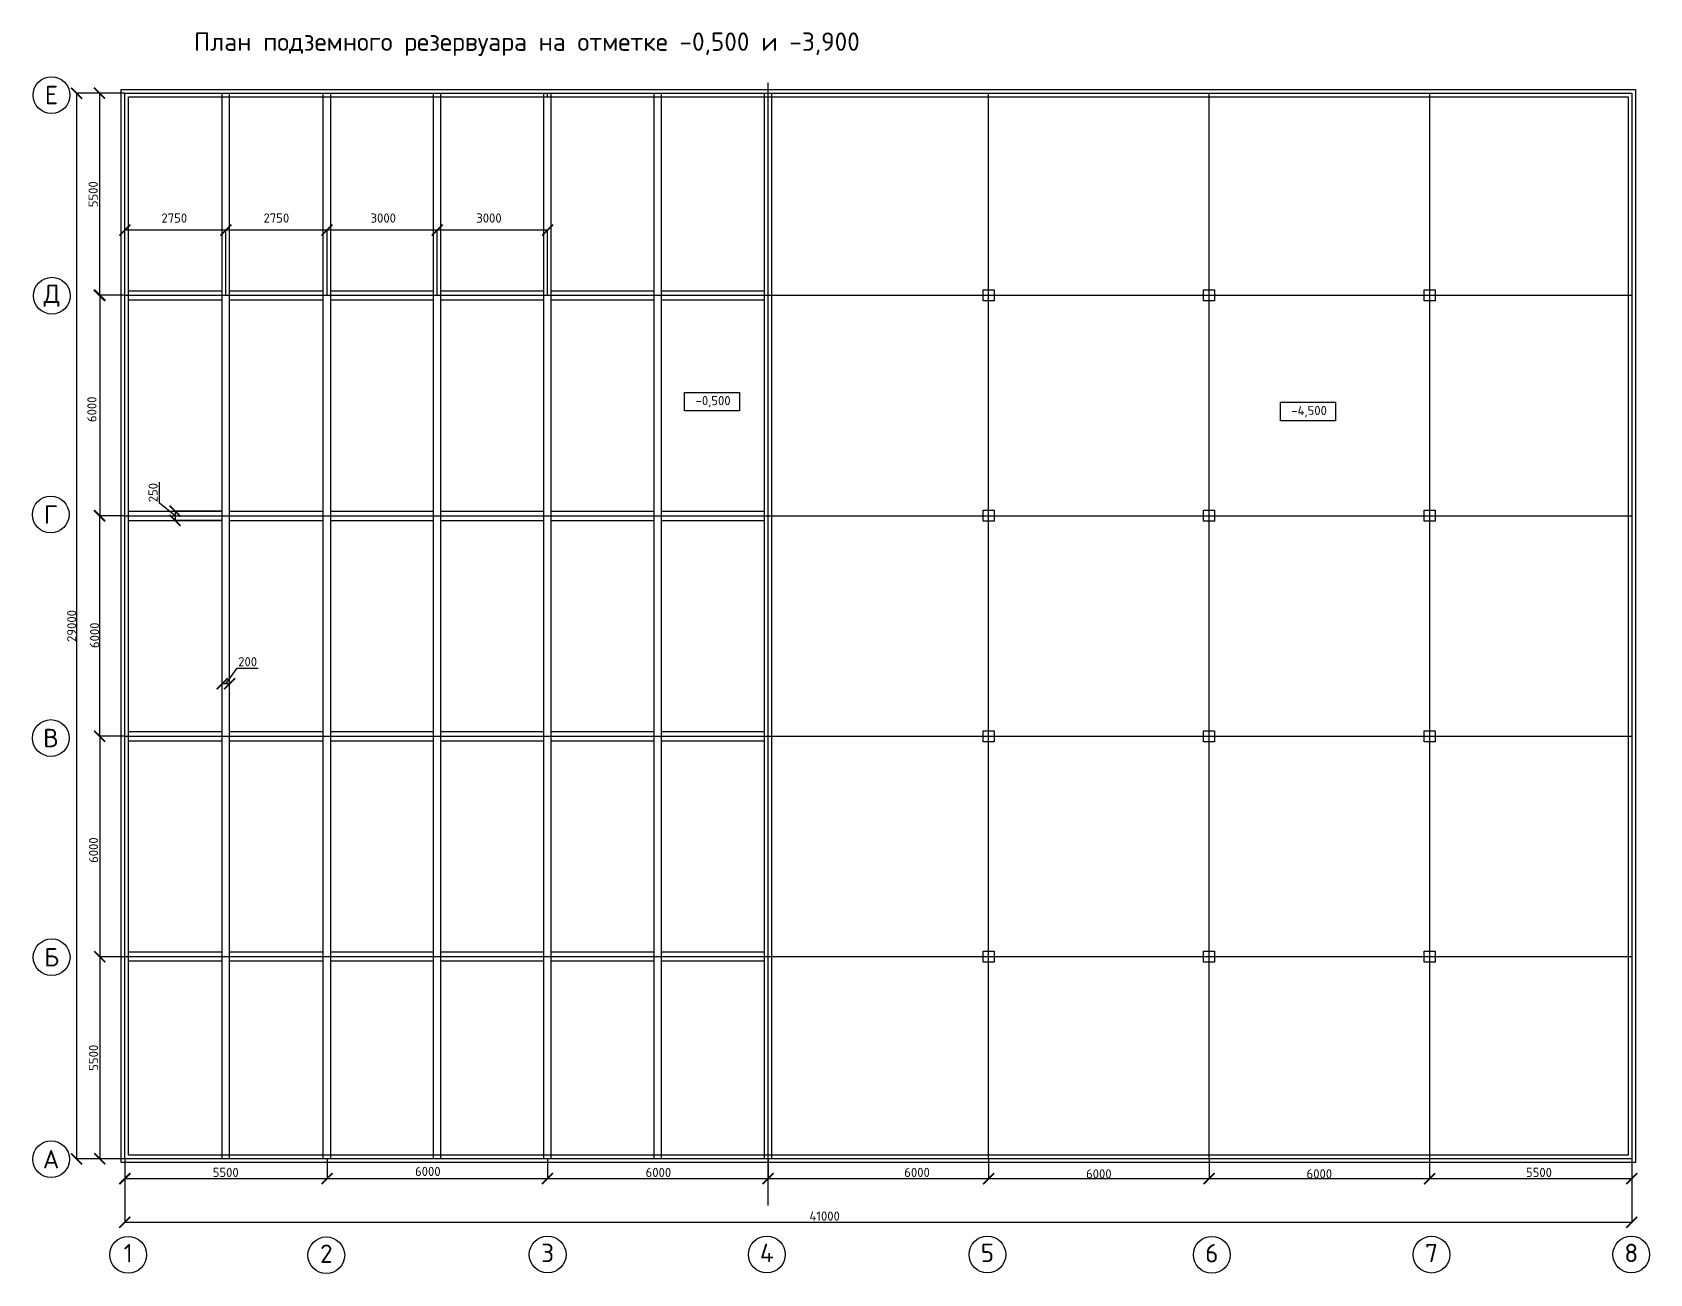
# Model space of a CAD drawing. Header units: inches. Extents: x -40792 to 154464, y -8824 to 63685.
# Drawn here: x 59907 to 103911, y -8824 to 24958 of the extents above; entities that cross this region are included whole.
import ezdxf

# ---------------------------------------------------------------- set-up
doc = ezdxf.new("R2010")
doc.units = ezdxf.units.IN
doc.header["$MEASUREMENT"] = 0
doc.layers.add('КМ-Размеры', color=2, linetype='Continuous')
doc.styles.add('GOST-2.304_Type-B', font='GOST_Common.ttf')
doc.styles.add('ISOCPEUR', font='isocpeur.ttf')
doc.dimstyles.new('SPDS', dxfattribs={"dimscale": 100, "dimtxt": 2.5, "dimasz": 2, "dimexe": 1.25, "dimexo": 0.625, "dimtad": 1, "dimdec": 0, "dimrnd": 0.001, "dimtxsty": 'GOST-2.304_Type-B', "dimblk": 'ARCHTICK', "dimcen": 2.5, "dimdle": 2, "dimadec": 0, "dimazin": 2, "dimtfac": 0.75, "dimtdec": 0, "dimtmove": 1, "dimatfit": 3, "dimfxl": 1.25, "dimtolj": 1, "dimarcsym": 0})

# ---------------------------------------------------------------- blocks, each defined once
blk = doc.blocks.new('_ArchTick')
at = {"color": 0, "linetype": 'ByBlock', "const_width": 0.15}
blk.add_lwpolyline([(-0.5, -0.5), (0.5, 0.5)], dxfattribs=at)
blk = doc.blocks.new('*D93')
at = {"layer": 'Defpoints', "color": 0, "ltscale": 10, "transparency": 16777216}
for p in [(62424, -198), (61740, -5698), (62424, -5698)]:
    blk.add_point(p, dxfattribs=at)
at = {"layer": 'КМ-Размеры', "color": 0, "lineweight": -2, "ltscale": 10, "transparency": 16777216}
for p, q in [((62418, -198), (61727, -198)), ((62418, -5698), (61727, -5698))]:
    blk.add_line(p, q, dxfattribs=at)
at = {"layer": 'КМ-Размеры', "color": 0, "linetype": 'ByBlock', "ltscale": 10, "transparency": 16777216}
blk.add_line((61740, -178), (61740, -5718), dxfattribs=at)
at = {"layer": 'КМ-Размеры', "color": 0, "ltscale": 10, "transparency": 16777216, "xscale": 300, "yscale": 300, "zscale": 300}
for p, rotation in [((61740, -198), 90), ((61740, -5698), 270)]:
    blk.add_blockref('_ArchTick', p, dxfattribs=dict(at, rotation=rotation))
at = {"layer": 'КМ-Размеры', "color": 0, "lineweight": 15, "ltscale": 10, "transparency": 16777216, "insert": (61570, -2948), "char_height": 250, "attachment_point": 5, "rotation": 90, "style": 'ISOCPEUR'}
blk.add_mtext('\\A1;5500', dxfattribs=at)
blk = doc.blocks.new('*D97')
at = {"layer": 'Defpoints', "color": 0, "ltscale": 10, "transparency": 16777216}
for p in [(62424, 5802), (61740, -198), (62424, -198)]:
    blk.add_point(p, dxfattribs=at)
at = {"layer": 'КМ-Размеры', "color": 0, "lineweight": -2, "ltscale": 10, "transparency": 16777216}
for p, q in [((62418, 5802), (61727, 5802)), ((62418, -198), (61727, -198))]:
    blk.add_line(p, q, dxfattribs=at)
at = {"layer": 'КМ-Размеры', "color": 0, "linetype": 'ByBlock', "ltscale": 10, "transparency": 16777216}
blk.add_line((61740, 5822), (61740, -218), dxfattribs=at)
at = {"layer": 'КМ-Размеры', "color": 0, "ltscale": 10, "transparency": 16777216, "xscale": 300, "yscale": 300, "zscale": 300}
for p, rotation in [((61740, 5802), 90), ((61740, -198), 270)]:
    blk.add_blockref('_ArchTick', p, dxfattribs=dict(at, rotation=rotation))
at = {"layer": 'КМ-Размеры', "color": 0, "lineweight": 15, "ltscale": 10, "transparency": 16777216, "insert": (61570, 2702), "char_height": 250, "attachment_point": 5, "rotation": 90, "style": 'ISOCPEUR'}
blk.add_mtext('\\A1;6000', dxfattribs=at)
blk = doc.blocks.new('*D99')
at = {"layer": 'Defpoints', "color": 0, "ltscale": 10, "transparency": 16777216}
for p in [(62424, 11802), (61733, 5802), (62424, 5802)]:
    blk.add_point(p, dxfattribs=at)
at = {"layer": 'КМ-Размеры', "color": 0, "lineweight": -2, "ltscale": 10, "transparency": 16777216}
for p, q in [((62418, 11802), (61721, 11802)), ((62418, 5802), (61721, 5802))]:
    blk.add_line(p, q, dxfattribs=at)
at = {"layer": 'КМ-Размеры', "color": 0, "linetype": 'ByBlock', "ltscale": 10, "transparency": 16777216}
blk.add_line((61733, 11822), (61733, 5782), dxfattribs=at)
at = {"layer": 'КМ-Размеры', "color": 0, "ltscale": 10, "transparency": 16777216, "xscale": 300, "yscale": 300, "zscale": 300}
for p, rotation in [((61733, 11802), 90), ((61733, 5802), 270)]:
    blk.add_blockref('_ArchTick', p, dxfattribs=dict(at, rotation=rotation))
at = {"layer": 'КМ-Размеры', "color": 0, "lineweight": 15, "ltscale": 10, "transparency": 16777216, "insert": (61602, 8549), "char_height": 250, "attachment_point": 5, "rotation": 90, "style": 'ISOCPEUR'}
blk.add_mtext('\\A1;6000', dxfattribs=at)
blk = doc.blocks.new('*D101')
at = {"layer": 'Defpoints', "color": 0, "ltscale": 10, "transparency": 16777216}
for p in [(62424, 17802), (61743, 11802), (62424, 11802)]:
    blk.add_point(p, dxfattribs=at)
at = {"layer": 'КМ-Размеры', "color": 0, "lineweight": -2, "ltscale": 10, "transparency": 16777216}
for p, q in [((62418, 17802), (61731, 17802)), ((62418, 11802), (61731, 11802))]:
    blk.add_line(p, q, dxfattribs=at)
at = {"layer": 'КМ-Размеры', "color": 0, "linetype": 'ByBlock', "ltscale": 10, "transparency": 16777216}
blk.add_line((61743, 17822), (61743, 11782), dxfattribs=at)
at = {"layer": 'КМ-Размеры', "color": 0, "ltscale": 10, "transparency": 16777216, "xscale": 300, "yscale": 300, "zscale": 300}
for p, rotation in [((61743, 17802), 90), ((61743, 11802), 270)]:
    blk.add_blockref('_ArchTick', p, dxfattribs=dict(at, rotation=rotation))
at = {"layer": 'КМ-Размеры', "color": 0, "lineweight": 15, "ltscale": 10, "transparency": 16777216, "insert": (61527, 14699), "char_height": 250, "attachment_point": 5, "rotation": 90, "style": 'ISOCPEUR'}
blk.add_mtext('\\A1;6000', dxfattribs=at)
blk = doc.blocks.new('*D103')
at = {"layer": 'Defpoints', "color": 0, "ltscale": 10, "transparency": 16777216}
for p in [(62424, 23302), (61731, 17802), (62424, 17802)]:
    blk.add_point(p, dxfattribs=at)
at = {"layer": 'КМ-Размеры', "color": 0, "lineweight": -2, "ltscale": 10, "transparency": 16777216}
for p, q in [((62418, 23302), (61718, 23302)), ((62418, 17802), (61718, 17802))]:
    blk.add_line(p, q, dxfattribs=at)
at = {"layer": 'КМ-Размеры', "color": 0, "linetype": 'ByBlock', "ltscale": 10, "transparency": 16777216}
blk.add_line((61731, 23322), (61731, 17782), dxfattribs=at)
at = {"layer": 'КМ-Размеры', "color": 0, "ltscale": 10, "transparency": 16777216, "xscale": 300, "yscale": 300, "zscale": 300}
for p, rotation in [((61731, 23302), 90), ((61731, 17802), 270)]:
    blk.add_blockref('_ArchTick', p, dxfattribs=dict(at, rotation=rotation))
at = {"layer": 'КМ-Размеры', "color": 0, "lineweight": 15, "ltscale": 10, "transparency": 16777216, "insert": (61561, 20552), "char_height": 250, "attachment_point": 5, "rotation": 90, "style": 'ISOCPEUR'}
blk.add_mtext('\\A1;5500', dxfattribs=at)
blk = doc.blocks.new('*D105')
at = {"layer": 'Defpoints', "color": 0, "ltscale": 10, "transparency": 16777216}
for p in [(62424, -5698), (67924, -5698), (67924, -6238)]:
    blk.add_point(p, dxfattribs=at)
at = {"layer": 'КМ-Размеры', "color": 0, "lineweight": -2, "ltscale": 10, "transparency": 16777216}
for p, q in [((62424, -5704), (62424, -6250)), ((67924, -5704), (67924, -6250))]:
    blk.add_line(p, q, dxfattribs=at)
at = {"layer": 'КМ-Размеры', "color": 0, "linetype": 'ByBlock', "ltscale": 10, "transparency": 16777216}
blk.add_line((62404, -6238), (67944, -6238), dxfattribs=at)
at = {"layer": 'КМ-Размеры', "color": 0, "ltscale": 10, "transparency": 16777216, "xscale": 300, "yscale": 300, "zscale": 300, "rotation": 180}
blk.add_blockref('_ArchTick', (62424, -6238), dxfattribs=at)
at = {"layer": 'КМ-Размеры', "color": 0, "ltscale": 10, "transparency": 16777216, "xscale": 300, "yscale": 300, "zscale": 300}
blk.add_blockref('_ArchTick', (67924, -6238), dxfattribs=at)
at = {"layer": 'КМ-Размеры', "color": 0, "lineweight": 15, "ltscale": 10, "transparency": 16777216, "insert": (65168, -6068), "char_height": 250, "attachment_point": 5, "style": 'ISOCPEUR'}
blk.add_mtext('\\A1;5500', dxfattribs=at)
blk = doc.blocks.new('*D107')
at = {"layer": 'Defpoints', "color": 0, "ltscale": 10, "transparency": 16777216}
for p in [(67924, -5698), (73924, -5698), (73924, -6238)]:
    blk.add_point(p, dxfattribs=at)
at = {"layer": 'КМ-Размеры', "color": 0, "lineweight": -2, "ltscale": 10, "transparency": 16777216}
for p, q in [((67924, -5704), (67924, -6250)), ((73924, -5704), (73924, -6250))]:
    blk.add_line(p, q, dxfattribs=at)
at = {"layer": 'КМ-Размеры', "color": 0, "linetype": 'ByBlock', "ltscale": 10, "transparency": 16777216}
blk.add_line((67904, -6238), (73944, -6238), dxfattribs=at)
at = {"layer": 'КМ-Размеры', "color": 0, "ltscale": 10, "transparency": 16777216, "xscale": 300, "yscale": 300, "zscale": 300, "rotation": 180}
blk.add_blockref('_ArchTick', (67924, -6238), dxfattribs=at)
at = {"layer": 'КМ-Размеры', "color": 0, "ltscale": 10, "transparency": 16777216, "xscale": 300, "yscale": 300, "zscale": 300}
blk.add_blockref('_ArchTick', (73924, -6238), dxfattribs=at)
at = {"layer": 'КМ-Размеры', "color": 0, "lineweight": 15, "ltscale": 10, "transparency": 16777216, "insert": (70667, -6041), "char_height": 250, "attachment_point": 5, "style": 'ISOCPEUR'}
blk.add_mtext('\\A1;6000', dxfattribs=at)
blk = doc.blocks.new('*D110')
at = {"layer": 'Defpoints', "color": 0, "ltscale": 10, "transparency": 16777216}
for p in [(73924, -5698), (79924, -5698), (79924, -6238)]:
    blk.add_point(p, dxfattribs=at)
at = {"layer": 'КМ-Размеры', "color": 0, "lineweight": -2, "ltscale": 10, "transparency": 16777216}
for p, q in [((73924, -5704), (73924, -6250)), ((79924, -5704), (79924, -6250))]:
    blk.add_line(p, q, dxfattribs=at)
at = {"layer": 'КМ-Размеры', "color": 0, "linetype": 'ByBlock', "ltscale": 10, "transparency": 16777216}
blk.add_line((73904, -6238), (79944, -6238), dxfattribs=at)
at = {"layer": 'КМ-Размеры', "color": 0, "ltscale": 10, "transparency": 16777216, "xscale": 300, "yscale": 300, "zscale": 300, "rotation": 180}
blk.add_blockref('_ArchTick', (73924, -6238), dxfattribs=at)
at = {"layer": 'КМ-Размеры', "color": 0, "ltscale": 10, "transparency": 16777216, "xscale": 300, "yscale": 300, "zscale": 300}
blk.add_blockref('_ArchTick', (79924, -6238), dxfattribs=at)
at = {"layer": 'КМ-Размеры', "color": 0, "lineweight": 15, "ltscale": 10, "transparency": 16777216, "insert": (76941, -6068), "char_height": 250, "attachment_point": 5, "style": 'ISOCPEUR'}
blk.add_mtext('\\A1;6000', dxfattribs=at)
blk = doc.blocks.new('*D111')
at = {"layer": 'Defpoints', "color": 0, "ltscale": 10, "transparency": 16777216}
for p in [(79924, -5698), (85924, -5698), (85924, -6238)]:
    blk.add_point(p, dxfattribs=at)
at = {"layer": 'КМ-Размеры', "color": 0, "lineweight": -2, "ltscale": 10, "transparency": 16777216}
for p, q in [((79924, -5704), (79924, -6250)), ((85924, -5704), (85924, -6250))]:
    blk.add_line(p, q, dxfattribs=at)
at = {"layer": 'КМ-Размеры', "color": 0, "linetype": 'ByBlock', "ltscale": 10, "transparency": 16777216}
blk.add_line((79904, -6238), (85944, -6238), dxfattribs=at)
at = {"layer": 'КМ-Размеры', "color": 0, "ltscale": 10, "transparency": 16777216, "xscale": 300, "yscale": 300, "zscale": 300, "rotation": 180}
blk.add_blockref('_ArchTick', (79924, -6238), dxfattribs=at)
at = {"layer": 'КМ-Размеры', "color": 0, "ltscale": 10, "transparency": 16777216, "xscale": 300, "yscale": 300, "zscale": 300}
blk.add_blockref('_ArchTick', (85924, -6238), dxfattribs=at)
at = {"layer": 'КМ-Размеры', "color": 0, "lineweight": 15, "ltscale": 10, "transparency": 16777216, "insert": (83978, -6068), "char_height": 250, "attachment_point": 5, "style": 'ISOCPEUR'}
blk.add_mtext('\\A1;6000', dxfattribs=at)
blk = doc.blocks.new('*D114')
at = {"layer": 'Defpoints', "color": 0, "ltscale": 10, "transparency": 16777216}
for p in [(85924, -5698), (91924, -5698), (91924, -6238)]:
    blk.add_point(p, dxfattribs=at)
at = {"layer": 'КМ-Размеры', "color": 0, "lineweight": -2, "ltscale": 10, "transparency": 16777216}
for p, q in [((85924, -5704), (85924, -6250)), ((91924, -5704), (91924, -6250))]:
    blk.add_line(p, q, dxfattribs=at)
at = {"layer": 'КМ-Размеры', "color": 0, "linetype": 'ByBlock', "ltscale": 10, "transparency": 16777216}
blk.add_line((85904, -6238), (91944, -6238), dxfattribs=at)
at = {"layer": 'КМ-Размеры', "color": 0, "ltscale": 10, "transparency": 16777216, "xscale": 300, "yscale": 300, "zscale": 300, "rotation": 180}
blk.add_blockref('_ArchTick', (85924, -6238), dxfattribs=at)
at = {"layer": 'КМ-Размеры', "color": 0, "ltscale": 10, "transparency": 16777216, "xscale": 300, "yscale": 300, "zscale": 300}
blk.add_blockref('_ArchTick', (91924, -6238), dxfattribs=at)
at = {"layer": 'КМ-Размеры', "color": 0, "lineweight": 15, "ltscale": 10, "transparency": 16777216, "insert": (88924, -6106), "char_height": 250, "attachment_point": 5, "style": 'ISOCPEUR'}
blk.add_mtext('\\A1;6000', dxfattribs=at)
blk = doc.blocks.new('*D115')
at = {"layer": 'Defpoints', "color": 0, "ltscale": 10, "transparency": 16777216}
for p in [(91924, -5698), (97924, -5698), (97924, -6238)]:
    blk.add_point(p, dxfattribs=at)
at = {"layer": 'КМ-Размеры', "color": 0, "lineweight": -2, "ltscale": 10, "transparency": 16777216}
for p, q in [((91924, -5704), (91924, -6250)), ((97924, -5704), (97924, -6250))]:
    blk.add_line(p, q, dxfattribs=at)
at = {"layer": 'КМ-Размеры', "color": 0, "linetype": 'ByBlock', "ltscale": 10, "transparency": 16777216}
blk.add_line((91904, -6238), (97944, -6238), dxfattribs=at)
at = {"layer": 'КМ-Размеры', "color": 0, "ltscale": 10, "transparency": 16777216, "xscale": 300, "yscale": 300, "zscale": 300, "rotation": 180}
blk.add_blockref('_ArchTick', (91924, -6238), dxfattribs=at)
at = {"layer": 'КМ-Размеры', "color": 0, "ltscale": 10, "transparency": 16777216, "xscale": 300, "yscale": 300, "zscale": 300}
blk.add_blockref('_ArchTick', (97924, -6238), dxfattribs=at)
at = {"layer": 'КМ-Размеры', "color": 0, "lineweight": 15, "ltscale": 10, "transparency": 16777216, "insert": (94924, -6106), "char_height": 250, "attachment_point": 5, "style": 'ISOCPEUR'}
blk.add_mtext('\\A1;6000', dxfattribs=at)
blk = doc.blocks.new('*D117')
at = {"layer": 'Defpoints', "color": 0, "ltscale": 10, "transparency": 16777216}
for p in [(97924, -5698), (103424, -5698), (103424, -6238)]:
    blk.add_point(p, dxfattribs=at)
at = {"layer": 'КМ-Размеры', "color": 0, "lineweight": -2, "ltscale": 10, "transparency": 16777216}
for p, q in [((97924, -5704), (97924, -6250)), ((103424, -5704), (103424, -6250))]:
    blk.add_line(p, q, dxfattribs=at)
at = {"layer": 'КМ-Размеры', "color": 0, "linetype": 'ByBlock', "ltscale": 10, "transparency": 16777216}
blk.add_line((97904, -6238), (103444, -6238), dxfattribs=at)
at = {"layer": 'КМ-Размеры', "color": 0, "ltscale": 10, "transparency": 16777216, "xscale": 300, "yscale": 300, "zscale": 300, "rotation": 180}
blk.add_blockref('_ArchTick', (97924, -6238), dxfattribs=at)
at = {"layer": 'КМ-Размеры', "color": 0, "ltscale": 10, "transparency": 16777216, "xscale": 300, "yscale": 300, "zscale": 300}
blk.add_blockref('_ArchTick', (103424, -6238), dxfattribs=at)
at = {"layer": 'КМ-Размеры', "color": 0, "lineweight": 15, "ltscale": 10, "transparency": 16777216, "insert": (100900, -6068), "char_height": 250, "attachment_point": 5, "style": 'ISOCPEUR'}
blk.add_mtext('\\A1;5500', dxfattribs=at)
blk = doc.blocks.new('*D119')
at = {"layer": 'Defpoints', "color": 0, "ltscale": 10, "transparency": 16777216}
for p in [(62424, -5698), (103424, -5698), (103424, -7426)]:
    blk.add_point(p, dxfattribs=at)
at = {"layer": 'КМ-Размеры', "color": 0, "lineweight": -2, "ltscale": 10, "transparency": 16777216}
for p, q in [((62424, -5704), (62424, -7439)), ((103424, -5704), (103424, -7439))]:
    blk.add_line(p, q, dxfattribs=at)
at = {"layer": 'КМ-Размеры', "color": 0, "linetype": 'ByBlock', "ltscale": 10, "transparency": 16777216}
blk.add_line((62404, -7426), (103444, -7426), dxfattribs=at)
at = {"layer": 'КМ-Размеры', "color": 0, "ltscale": 10, "transparency": 16777216, "xscale": 300, "yscale": 300, "zscale": 300, "rotation": 180}
blk.add_blockref('_ArchTick', (62424, -7426), dxfattribs=at)
at = {"layer": 'КМ-Размеры', "color": 0, "ltscale": 10, "transparency": 16777216, "xscale": 300, "yscale": 300, "zscale": 300}
blk.add_blockref('_ArchTick', (103424, -7426), dxfattribs=at)
at = {"layer": 'КМ-Размеры', "color": 0, "lineweight": 15, "ltscale": 10, "transparency": 16777216, "insert": (81464, -7257), "char_height": 250, "attachment_point": 5, "style": 'ISOCPEUR'}
blk.add_mtext('\\A1;41000', dxfattribs=at)
blk = doc.blocks.new('*D121')
at = {"layer": 'Defpoints', "color": 0, "ltscale": 10, "transparency": 16777216}
for p in [(62424, 23302), (61110, -5698), (62424, -5698)]:
    blk.add_point(p, dxfattribs=at)
at = {"layer": 'КМ-Размеры', "color": 0, "lineweight": -2, "ltscale": 10, "transparency": 16777216}
for p, q in [((62418, 23302), (61098, 23302)), ((62418, -5698), (61098, -5698))]:
    blk.add_line(p, q, dxfattribs=at)
at = {"layer": 'КМ-Размеры', "color": 0, "linetype": 'ByBlock', "ltscale": 10, "transparency": 16777216}
blk.add_line((61110, 23322), (61110, -5718), dxfattribs=at)
at = {"layer": 'КМ-Размеры', "color": 0, "ltscale": 10, "transparency": 16777216, "xscale": 300, "yscale": 300, "zscale": 300}
for p, rotation in [((61110, 23302), 90), ((61110, -5698), 270)]:
    blk.add_blockref('_ArchTick', p, dxfattribs=dict(at, rotation=rotation))
at = {"layer": 'КМ-Размеры', "color": 0, "lineweight": 15, "ltscale": 10, "transparency": 16777216, "insert": (60979, 8802), "char_height": 250, "attachment_point": 5, "rotation": 90, "style": 'ISOCPEUR'}
blk.add_mtext('\\A1;29000', dxfattribs=at)
blk = doc.blocks.new('*D125')
at = {"layer": 'Defpoints', "color": 0, "ltscale": 10, "transparency": 16777216}
for p in [(65174, 19575), (65174, 17853), (67924, 17853)]:
    blk.add_point(p, dxfattribs=at)
at = {"layer": 'КМ-Размеры', "color": 0, "linetype": 'ByBlock', "ltscale": 10, "transparency": 16777216}
blk.add_line((67944, 19575), (65154, 19575), dxfattribs=at)
at = {"layer": 'КМ-Размеры', "color": 0, "lineweight": -2, "ltscale": 10, "transparency": 16777216}
for p, q in [((65174, 17860), (65174, 19588)), ((67924, 17860), (67924, 19588))]:
    blk.add_line(p, q, dxfattribs=at)
at = {"layer": 'КМ-Размеры', "color": 0, "ltscale": 10, "transparency": 16777216, "xscale": 300, "yscale": 300, "zscale": 300, "rotation": 180}
blk.add_blockref('_ArchTick', (65174, 19575), dxfattribs=at)
at = {"layer": 'КМ-Размеры', "color": 0, "ltscale": 10, "transparency": 16777216, "xscale": 300, "yscale": 300, "zscale": 300}
blk.add_blockref('_ArchTick', (67924, 19575), dxfattribs=at)
at = {"layer": 'КМ-Размеры', "color": 0, "lineweight": 15, "ltscale": 10, "transparency": 16777216, "insert": (66546, 19904), "char_height": 250, "attachment_point": 5, "style": 'ISOCPEUR'}
blk.add_mtext('\\A1;2750', dxfattribs=at)
blk = doc.blocks.new('*D127')
at = {"layer": 'Defpoints', "color": 0, "ltscale": 10, "transparency": 16777216}
for p in [(62424, 19575), (62424, 17802), (65174, 17802)]:
    blk.add_point(p, dxfattribs=at)
at = {"layer": 'КМ-Размеры', "color": 0, "linetype": 'ByBlock', "ltscale": 10, "transparency": 16777216}
blk.add_line((65194, 19575), (62404, 19575), dxfattribs=at)
at = {"layer": 'КМ-Размеры', "color": 0, "lineweight": -2, "ltscale": 10, "transparency": 16777216}
for p, q in [((62424, 17808), (62424, 19588)), ((65174, 17808), (65174, 19588))]:
    blk.add_line(p, q, dxfattribs=at)
at = {"layer": 'КМ-Размеры', "color": 0, "ltscale": 10, "transparency": 16777216, "xscale": 300, "yscale": 300, "zscale": 300, "rotation": 180}
blk.add_blockref('_ArchTick', (62424, 19575), dxfattribs=at)
at = {"layer": 'КМ-Размеры', "color": 0, "ltscale": 10, "transparency": 16777216, "xscale": 300, "yscale": 300, "zscale": 300}
blk.add_blockref('_ArchTick', (65174, 19575), dxfattribs=at)
at = {"layer": 'КМ-Размеры', "color": 0, "lineweight": 15, "ltscale": 10, "transparency": 16777216, "insert": (63769, 19904), "char_height": 250, "attachment_point": 5, "style": 'ISOCPEUR'}
blk.add_mtext('\\A1;2750', dxfattribs=at)
blk = doc.blocks.new('*D129')
at = {"layer": 'Defpoints', "color": 0, "ltscale": 10, "transparency": 16777216}
for p in [(67924, 19575), (67924, 17802), (70924, 17802)]:
    blk.add_point(p, dxfattribs=at)
at = {"layer": 'КМ-Размеры', "color": 0, "linetype": 'ByBlock', "ltscale": 10, "transparency": 16777216}
blk.add_line((70944, 19575), (67904, 19575), dxfattribs=at)
at = {"layer": 'КМ-Размеры', "color": 0, "lineweight": -2, "ltscale": 10, "transparency": 16777216}
for p, q in [((67924, 17808), (67924, 19588)), ((70924, 17808), (70924, 19588))]:
    blk.add_line(p, q, dxfattribs=at)
at = {"layer": 'КМ-Размеры', "color": 0, "ltscale": 10, "transparency": 16777216, "xscale": 300, "yscale": 300, "zscale": 300, "rotation": 180}
blk.add_blockref('_ArchTick', (67924, 19575), dxfattribs=at)
at = {"layer": 'КМ-Размеры', "color": 0, "ltscale": 10, "transparency": 16777216, "xscale": 300, "yscale": 300, "zscale": 300}
blk.add_blockref('_ArchTick', (70924, 19575), dxfattribs=at)
at = {"layer": 'КМ-Размеры', "color": 0, "lineweight": 15, "ltscale": 10, "transparency": 16777216, "insert": (69455, 19904), "char_height": 250, "attachment_point": 5, "style": 'ISOCPEUR'}
blk.add_mtext('\\A1;3000', dxfattribs=at)
blk = doc.blocks.new('*D131')
at = {"layer": 'Defpoints', "color": 0, "ltscale": 10, "transparency": 16777216}
for p in [(70924, 19575), (70924, 17802), (73924, 17802)]:
    blk.add_point(p, dxfattribs=at)
at = {"layer": 'КМ-Размеры', "color": 0, "linetype": 'ByBlock', "ltscale": 10, "transparency": 16777216}
blk.add_line((73944, 19575), (70904, 19575), dxfattribs=at)
at = {"layer": 'КМ-Размеры', "color": 0, "lineweight": -2, "ltscale": 10, "transparency": 16777216}
for p, q in [((70924, 17808), (70924, 19588)), ((73924, 17808), (73924, 19588))]:
    blk.add_line(p, q, dxfattribs=at)
at = {"layer": 'КМ-Размеры', "color": 0, "ltscale": 10, "transparency": 16777216, "xscale": 300, "yscale": 300, "zscale": 300, "rotation": 180}
blk.add_blockref('_ArchTick', (70924, 19575), dxfattribs=at)
at = {"layer": 'КМ-Размеры', "color": 0, "ltscale": 10, "transparency": 16777216, "xscale": 300, "yscale": 300, "zscale": 300}
blk.add_blockref('_ArchTick', (73924, 19575), dxfattribs=at)
at = {"layer": 'КМ-Размеры', "color": 0, "lineweight": 15, "ltscale": 10, "transparency": 16777216, "insert": (72331, 19904), "char_height": 250, "attachment_point": 5, "style": 'ISOCPEUR'}
blk.add_mtext('\\A1;3000', dxfattribs=at)
blk = doc.blocks.new('*D137')
at = {"layer": 'Defpoints', "color": 0, "ltscale": 10, "transparency": 16777216}
for p in [(65074, 11927), (63790, 11677), (65074, 11677)]:
    blk.add_point(p, dxfattribs=at)
at = {"layer": 'КМ-Размеры', "color": 0, "linetype": 'ByBlock', "ltscale": 10, "transparency": 16777216}
for p, q in [((63367, 12144), (63367, 12719)), ((63790, 11802), (63367, 12144)), ((63790, 11947), (63790, 11657))]:
    blk.add_line(p, q, dxfattribs=at)
at = {"layer": 'КМ-Размеры', "color": 0, "lineweight": -2, "ltscale": 10, "transparency": 16777216}
for p, q in [((65068, 11927), (63778, 11927)), ((65068, 11677), (63778, 11677))]:
    blk.add_line(p, q, dxfattribs=at)
at = {"layer": 'КМ-Размеры', "color": 0, "ltscale": 10, "transparency": 16777216, "xscale": 300, "yscale": 300, "zscale": 300}
for p, rotation in [((63790, 11927), 90), ((63790, 11677), 270)]:
    blk.add_blockref('_ArchTick', p, dxfattribs=dict(at, rotation=rotation))
at = {"layer": 'КМ-Размеры', "color": 0, "lineweight": 15, "ltscale": 10, "transparency": 16777216, "insert": (63192, 12432), "char_height": 250, "attachment_point": 5, "rotation": 90, "style": 'ISOCPEUR'}
blk.add_mtext('\\A1;250', dxfattribs=at)
blk = doc.blocks.new('*D139')
at = {"layer": 'Defpoints', "color": 0, "ltscale": 10, "transparency": 16777216}
for p in [(65074, 7232), (65074, 5927), (65274, 5927)]:
    blk.add_point(p, dxfattribs=at)
at = {"layer": 'КМ-Размеры', "color": 0, "linetype": 'ByBlock', "ltscale": 10, "transparency": 16777216}
for p, q in [((65174, 7232), (65478, 7655)), ((65478, 7655), (66053, 7655)), ((65294, 7232), (65054, 7232))]:
    blk.add_line(p, q, dxfattribs=at)
at = {"layer": 'КМ-Размеры', "color": 0, "lineweight": -2, "ltscale": 10, "transparency": 16777216}
for p, q in [((65074, 5933), (65074, 7245)), ((65274, 5933), (65274, 7245))]:
    blk.add_line(p, q, dxfattribs=at)
at = {"layer": 'КМ-Размеры', "color": 0, "ltscale": 10, "transparency": 16777216, "xscale": 300, "yscale": 300, "zscale": 300, "rotation": 180}
blk.add_blockref('_ArchTick', (65074, 7232), dxfattribs=at)
at = {"layer": 'КМ-Размеры', "color": 0, "ltscale": 10, "transparency": 16777216, "xscale": 300, "yscale": 300, "zscale": 300}
blk.add_blockref('_ArchTick', (65274, 7232), dxfattribs=at)
at = {"layer": 'КМ-Размеры', "color": 0, "lineweight": 15, "ltscale": 10, "transparency": 16777216, "insert": (65765, 7830), "char_height": 250, "attachment_point": 5, "style": 'ISOCPEUR'}
blk.add_mtext('\\A1;200', dxfattribs=at)

msp = doc.modelspace()

# ---------------------------------------------------------------- linework, layer by layer
for p, q in [((62323.8, -5797.8), (62323.8, 23402.2)), ((62323.8, 23402.2), (103423.8, 23402.2)), ((79923.8, -6969.5), (79923.8, 23588.2)), ((103423.8, 23402.2), (103523.8, 23402.2)), ((103523.8, 23402.2), (103523.8, -5797.8)), ((62423.8, 23302.2), (103423.8, 23302.2)), ((62423.8, -5697.8), (62423.8, 23302.2)), ((62523.8, -5597.8), (62523.8, 23202.2)), ((62523.8, 23202.2), (103323.8, 23202.2)), ((65073.8, -5697.8), (65073.8, 23302.2)), ((65273.8, -5697.8), (65273.8, 23302.2)), ((67823.8, -5697.8), (67823.8, 23302.2)), ((68023.8, -5697.8), (68023.8, 23302.2)), ((70823.8, -5697.8), (70823.8, 23302.2)), ((71023.8, -5697.8), (71023.8, 23302.2)), ((73823.8, -5697.8), (73823.8, 23302.2)), ((73923.8, 23202.2), (73923.8, 23302.2)), ((74023.8, -5697.8), (74023.8, 23302.2)), ((76823.8, -5697.8), (76823.8, 23302.2)), ((77023.8, -5697.8), (77023.8, 23302.2)), ((79823.8, -5697.8), (79823.8, 23302.2)), ((80023.8, -5697.8), (80023.8, 23302.2)), ((85923.8, -5697.8), (85923.8, 23302.2)), ((91923.8, -5697.8), (91923.8, 23302.2)), ((97923.8, 23302.2), (97923.8, -5697.8)), ((103323.8, 23202.2), (103323.8, -5597.8)), ((103423.8, 23302.2), (103423.8, 23302.2)), ((103423.8, 23302.2), (103423.8, -5697.8)), ((62423.8, 17802.2), (103423.8, 17802.2)), ((62523.8, 17927.2), (65073.8, 17927.2)), ((62523.8, 17677.2), (65073.8, 17677.2)), ((65273.8, 17927.2), (67823.8, 17927.2)), ((65273.8, 17677.2), (67823.8, 17677.2)), ((68023.8, 17927.2), (70823.8, 17927.2)), ((68023.8, 17677.2), (70823.8, 17677.2)), ((71023.8, 17927.2), (73823.8, 17927.2)), ((71023.8, 17677.2), (73823.8, 17677.2)), ((74023.8, 17927.2), (76823.8, 17927.2)), ((74023.8, 17677.2), (76823.8, 17677.2)), ((77023.8, 17927.2), (79823.8, 17927.2)), ((77023.8, 17677.2), (79823.8, 17677.2)), ((85773.8, 17802.2), (85773.8, 17952.2)), ((85773.8, 17952.2), (86073.8, 17952.2)), ((85773.8, 17652.2), (85773.8, 17802.2)), ((86073.8, 17652.2), (85773.8, 17652.2)), ((86073.8, 17952.2), (86073.8, 17652.2)), ((91773.8, 17802.2), (91773.8, 17952.2)), ((91773.8, 17952.2), (92073.8, 17952.2)), ((91773.8, 17652.2), (91773.8, 17802.2)), ((92073.8, 17652.2), (91773.8, 17652.2)), ((92073.8, 17952.2), (92073.8, 17652.2)), ((97773.8, 17802.2), (97773.8, 17952.2)), ((97773.8, 17952.2), (98073.8, 17952.2)), ((97773.8, 17652.2), (97773.8, 17802.2)), ((98073.8, 17652.2), (97773.8, 17652.2)), ((98073.8, 17952.2), (98073.8, 17652.2)), ((62523.8, 11927.2), (65073.8, 11927.2)), ((65273.8, 11927.2), (67823.8, 11927.2)), ((68023.8, 11927.2), (70823.8, 11927.2)), ((71023.8, 11927.2), (73823.8, 11927.2)), ((74023.8, 11927.2), (76823.8, 11927.2)), ((77023.8, 11927.2), (79823.8, 11927.2)), ((85773.8, 11802.2), (85773.8, 11952.2)), ((85773.8, 11952.2), (86073.8, 11952.2)), ((86073.8, 11952.2), (86073.8, 11652.2)), ((91773.8, 11802.2), (91773.8, 11952.2)), ((91773.8, 11952.2), (92073.8, 11952.2)), ((92073.8, 11952.2), (92073.8, 11652.2)), ((97773.8, 11802.2), (97773.8, 11952.2)), ((97773.8, 11952.2), (98073.8, 11952.2)), ((98073.8, 11952.2), (98073.8, 11652.2)), ((62423.8, 11802.2), (103423.8, 11802.2)), ((62523.8, 11677.2), (65073.8, 11677.2)), ((65273.8, 11677.2), (67823.8, 11677.2)), ((68023.8, 11677.2), (70823.8, 11677.2)), ((71023.8, 11677.2), (73823.8, 11677.2)), ((74023.8, 11677.2), (76823.8, 11677.2)), ((77023.8, 11677.2), (79823.8, 11677.2)), ((85773.8, 11652.2), (85773.8, 11802.2)), ((86073.8, 11652.2), (85773.8, 11652.2)), ((91773.8, 11652.2), (91773.8, 11802.2)), ((92073.8, 11652.2), (91773.8, 11652.2)), ((97773.8, 11652.2), (97773.8, 11802.2)), ((98073.8, 11652.2), (97773.8, 11652.2)), ((62423.8, 5802.2), (103423.8, 5802.2)), ((62523.8, 5927.2), (65073.8, 5927.2)), ((65273.8, 5927.2), (67823.8, 5927.2)), ((68023.8, 5927.2), (70823.8, 5927.2)), ((71023.8, 5927.2), (73823.8, 5927.2)), ((74023.8, 5927.2), (76823.8, 5927.2)), ((77023.8, 5927.2), (79823.8, 5927.2)), ((85773.8, 5802.2), (85773.8, 5952.2)), ((85773.8, 5952.2), (86073.8, 5952.2)), ((85773.8, 5652.2), (85773.8, 5802.2)), ((86073.8, 5952.2), (86073.8, 5652.2)), ((91773.8, 5802.2), (91773.8, 5952.2)), ((91773.8, 5952.2), (92073.8, 5952.2)), ((91773.8, 5652.2), (91773.8, 5802.2)), ((92073.8, 5952.2), (92073.8, 5652.2)), ((97773.8, 5802.2), (97773.8, 5952.2)), ((97773.8, 5952.2), (98073.8, 5952.2)), ((97773.8, 5652.2), (97773.8, 5802.2)), ((98073.8, 5952.2), (98073.8, 5652.2)), ((62523.8, 5677.2), (65073.8, 5677.2)), ((65273.8, 5677.2), (67823.8, 5677.2)), ((68023.8, 5677.2), (70823.8, 5677.2)), ((71023.8, 5677.2), (73823.8, 5677.2)), ((74023.8, 5677.2), (76823.8, 5677.2)), ((77023.8, 5677.2), (79823.8, 5677.2)), ((86073.8, 5652.2), (85773.8, 5652.2)), ((92073.8, 5652.2), (91773.8, 5652.2)), ((98073.8, 5652.2), (97773.8, 5652.2)), ((103423.8, -197.8), (62423.8, -197.8)), ((65073.8, -72.8), (62523.8, -72.8)), ((65073.8, -322.8), (62523.8, -322.8)), ((67823.8, -72.8), (65273.8, -72.8)), ((67823.8, -322.8), (65273.8, -322.8)), ((70823.8, -72.8), (68023.8, -72.8)), ((70823.8, -322.8), (68023.8, -322.8)), ((73823.8, -72.8), (71023.8, -72.8)), ((73823.8, -322.8), (71023.8, -322.8)), ((76823.8, -72.8), (74023.8, -72.8)), ((76823.8, -322.8), (74023.8, -322.8)), ((79823.8, -72.8), (77023.8, -72.8)), ((79823.8, -322.8), (77023.8, -322.8)), ((85773.8, -197.8), (85773.8, -47.8)), ((85773.8, -47.8), (86073.8, -47.8)), ((85773.8, -347.8), (85773.8, -197.8)), ((86073.8, -347.8), (85773.8, -347.8)), ((86073.8, -47.8), (86073.8, -347.8)), ((91773.8, -197.8), (91773.8, -47.8)), ((91773.8, -47.8), (92073.8, -47.8)), ((91773.8, -347.8), (91773.8, -197.8)), ((92073.8, -347.8), (91773.8, -347.8)), ((92073.8, -47.8), (92073.8, -347.8)), ((97773.8, -197.8), (97773.8, -47.8)), ((97773.8, -47.8), (98073.8, -47.8)), ((97773.8, -347.8), (97773.8, -197.8)), ((98073.8, -347.8), (97773.8, -347.8)), ((97923.8, -197.8), (97923.8, -197.8)), ((98073.8, -47.8), (98073.8, -347.8)), ((103423.8, -5697.8), (62423.8, -5697.8)), ((103323.8, -5597.8), (62523.8, -5597.8)), ((103523.8, -5797.8), (62323.8, -5797.8))]:
    msp.add_line(p, q)
at = {"transparency": 33554687}
for p, q in [((77647.1, 14660.3), (77647.1, 15160.3)), ((77647.1, 15160.3), (79147.1, 15160.3)), ((79147.1, 15160.3), (79147.1, 14660.3)), ((79147.1, 14660.3), (77647.1, 14660.3)), ((93862.7, 14389.2), (93862.7, 14889.2)), ((93862.7, 14889.2), (95362.7, 14889.2)), ((95362.7, 14889.2), (95362.7, 14389.2)), ((95362.7, 14389.2), (93862.7, 14389.2))]:
    msp.add_line(p, q, dxfattribs=at)
for centre in [(60427.4, 23250.6), (60438.4, 17790.7), (60406.7, 11835.8), (60410.2, 5753.2), (60431.8, -212.8), (60416.8, -5710.4), (62514, -8310.6), (67905.6, -8324), (73927.8, -8303.3), (79891.3, -8303.3), (85892.2, -8303.3), (91997.6, -8311.2), (97975.9, -8306.8), (103411.4, -8303.9)]:
    msp.add_circle(centre, 500, dxfattribs=at)

# ---------------------------------------------------------------- texts
at = {"transparency": 33554687, "attachment_point": 5, "style": 'ISOCPEUR'}
for s, insert, char_height in [('План подземного резервуара на отметке -0,500 и -3,900 ', (73362.4, 24636.7), 500), ('E', (60427.4, 23250.6), 500), ('Д', (60438.4, 17790.7), 500), ('-0,500', (78429.2, 14907.2), 250), ('-4,500', (94644.7, 14636.2), 250), ('Г', (60406.7, 11835.8), 500), ('В', (60410.2, 5753.2), 500), ('Б', (60431.8, -212.8), 500), ('А', (60416.8, -5710.4), 500), ('1', (62514, -8266.7), 500), ('2', (67905.6, -8280.1), 500), ('3', (73927.8, -8259.3), 500), ('4', (79891.3, -8259.3), 500), ('5', (85892.2, -8259.3), 500), ('6', (91997.6, -8267.2), 500), ('7', (97975.9, -8262.9), 500), ('8', (103411.4, -8259.9), 500)]:
    msp.add_mtext(s, dxfattribs=dict(at, insert=insert, char_height=char_height))

# ---------------------------------------------------------------- dimensions: what is measured, and where the dimension line sits
at = {"layer": 'КМ-Размеры', "color": 7, "lineweight": 15, "ltscale": 10, "transparency": 33554687}
for base, p1, p2, angle, override, picture, middle in [((61110.5, -5697.8), (62423.8, 23302.2), (62423.8, -5697.8), 270, {"dimscale": 10, "dimtxt": 25, "dimasz": 30, "dimtxsty": 'ISOCPEUR', "dimblk1": 'ArchTick', "dimblk2": 'ArchTick', "dimsah": 1, "dimlwd": 65535}, '*D121', (61110.5, 8802.2)), ((61730.7, 17802.2), (62423.8, 23302.2), (62423.8, 17802.2), 270, {"dimscale": 10, "dimtxt": 25, "dimasz": 30, "dimtxsty": 'ISOCPEUR', "dimblk1": 'ArchTick', "dimblk2": 'ArchTick', "dimsah": 1, "dimlwd": 65535}, '*D103', (61692.7, 20552.2)), ((62423.8, 19575.2), (65173.8, 17802.2), (62423.8, 17802.2), 180, {"dimscale": 10, "dimtxt": 25, "dimasz": 30, "dimgap": 5, "dimtxsty": 'ISOCPEUR', "dimblk1": 'ArchTick', "dimblk2": 'ArchTick', "dimsah": 1, "dimlwd": 65535}, '*D127', (63769.1, 19729.1)), ((65173.8, 19575.2), (67923.8, 17853.3), (65173.8, 17853.3), 180, {"dimscale": 10, "dimtxt": 25, "dimasz": 30, "dimgap": 5, "dimtxsty": 'ISOCPEUR', "dimblk1": 'ArchTick', "dimblk2": 'ArchTick', "dimsah": 1, "dimlwd": 65535}, '*D125', (66546.4, 19729.1)), ((67923.8, 19575.2), (70923.8, 17802.2), (67923.8, 17802.2), 180, {"dimscale": 10, "dimtxt": 25, "dimasz": 30, "dimgap": 5, "dimtxsty": 'ISOCPEUR', "dimblk1": 'ArchTick', "dimblk2": 'ArchTick', "dimsah": 1, "dimlwd": 65535}, '*D129', (69455.1, 19729.1)), ((70923.8, 19575.2), (73923.8, 17802.2), (70923.8, 17802.2), 180, {"dimscale": 10, "dimtxt": 25, "dimasz": 30, "dimgap": 5, "dimtxsty": 'ISOCPEUR', "dimblk1": 'ArchTick', "dimblk2": 'ArchTick', "dimsah": 1, "dimlwd": 65535}, '*D131', (72330.7, 19729.1)), ((61743.2, 11802.2), (62423.8, 17802.2), (62423.8, 11802.2), 270, {"dimscale": 10, "dimtxt": 25, "dimasz": 30, "dimtxsty": 'ISOCPEUR', "dimblk1": 'ArchTick', "dimblk2": 'ArchTick', "dimsah": 1, "dimlwd": 65535}, '*D101', (61658.7, 14698.5)), ((63790.3, 11677.2), (65073.8, 11927.2), (65073.8, 11677.2), 270, {"dimscale": 10, "dimtxt": 25, "dimasz": 30, "dimgap": 5, "dimtxsty": 'ISOCPEUR', "dimblk1": 'ArchTick', "dimblk2": 'ArchTick', "dimsah": 1, "dimlwd": 65535}, '*D137', (63367.3, 12194.4)), ((61733.3, 5802.2), (62423.8, 11802.2), (62423.8, 5802.2), 270, {"dimscale": 10, "dimtxt": 25, "dimasz": 30, "dimtxsty": 'ISOCPEUR', "dimblk1": 'ArchTick', "dimblk2": 'ArchTick', "dimsah": 1, "dimlwd": 65535}, '*D99', (61733.3, 8548.5)), ((65073.8, 7232.1), (65273.8, 5927.2), (65073.8, 5927.2), 180, {"dimscale": 10, "dimtxt": 25, "dimasz": 30, "dimgap": 5, "dimtxsty": 'ISOCPEUR', "dimblk1": 'ArchTick', "dimblk2": 'ArchTick', "dimsah": 1, "dimlwd": 65535}, '*D139', (65527.5, 7655.2)), ((61739.7, -197.8), (62423.8, 5802.2), (62423.8, -197.8), 270, {"dimscale": 10, "dimtxt": 25, "dimasz": 30, "dimtxsty": 'ISOCPEUR', "dimblk1": 'ArchTick', "dimblk2": 'ArchTick', "dimsah": 1, "dimlwd": 65535}, '*D97', (61701.7, 2702.2)), ((61739.7, -5697.8), (62423.8, -197.8), (62423.8, -5697.8), 270, {"dimscale": 10, "dimtxt": 25, "dimasz": 30, "dimtxsty": 'ISOCPEUR', "dimblk1": 'ArchTick', "dimblk2": 'ArchTick', "dimsah": 1, "dimlwd": 65535}, '*D93', (61701.7, -2947.8))]:
    dim = msp.add_linear_dim(base=base, p1=p1, p2=p2, angle=angle, dimstyle='SPDS', override=override, dxfattribs=at)
    dim.commit()
    dim.dimension.update_dxf_attribs({"geometry": picture, "text_midpoint": middle, "dimtype": 160})
for base, p1, p2, picture, middle in [((67923.8, -6237.6), (62423.8, -5697.8), (67923.8, -5697.8), '*D105', (65167.7, -6199.6)), ((103423.8, -7426.4), (62423.8, -5697.8), (103423.8, -5697.8), '*D119', (81464.4, -7388.4)), ((73923.8, -6237.6), (67923.8, -5697.8), (73923.8, -5697.8), '*D107', (70667.1, -6172.2)), ((79923.8, -6237.6), (73923.8, -5697.8), (79923.8, -5697.8), '*D110', (76941.1, -6199.6)), ((85923.8, -6237.6), (79923.8, -5697.8), (85923.8, -5697.8), '*D111', (83978.1, -6199.6)), ((91923.8, -6237.6), (85923.8, -5697.8), (91923.8, -5697.8), '*D114', (88923.8, -6237.6)), ((97923.8, -6237.6), (91923.8, -5697.8), (97923.8, -5697.8), '*D115', (94923.8, -6237.6)), ((103423.8, -6237.6), (97923.8, -5697.8), (103423.8, -5697.8), '*D117', (100899.8, -6199.6))]:
    dim = msp.add_linear_dim(base=base, p1=p1, p2=p2, dimstyle='SPDS', override={"dimscale": 10, "dimtxt": 25, "dimasz": 30, "dimtxsty": 'ISOCPEUR', "dimblk1": 'ArchTick', "dimblk2": 'ArchTick', "dimsah": 1, "dimlwd": 65535}, dxfattribs=at)
    dim.commit()
    dim.dimension.update_dxf_attribs({"geometry": picture, "text_midpoint": middle, "dimtype": 160})

doc.saveas('drawing.dxf')
